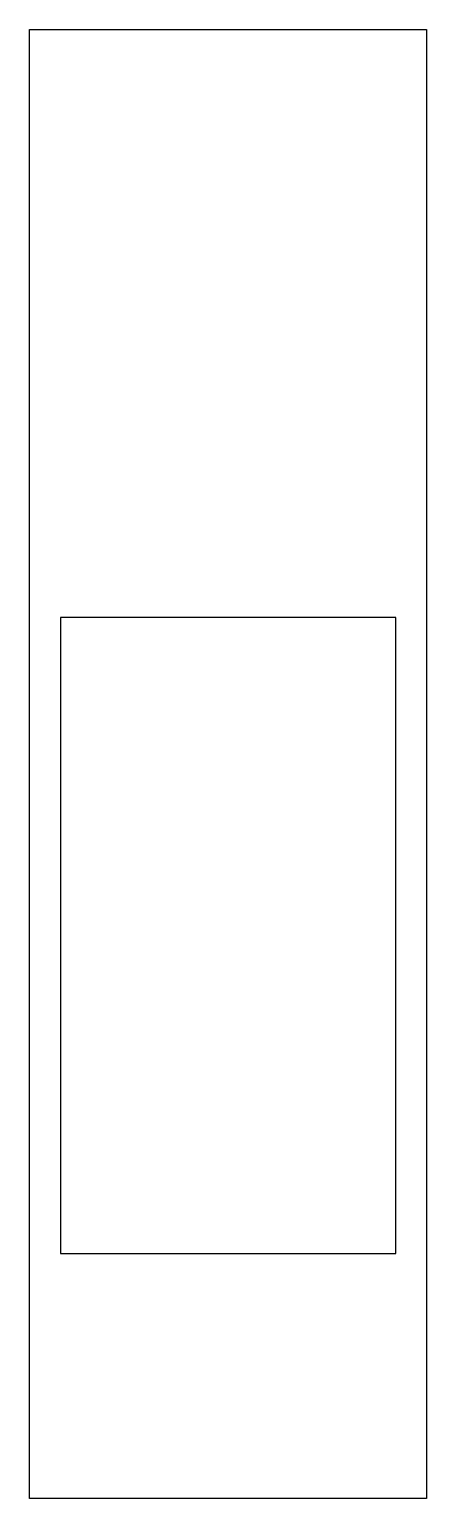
# Model space of a CAD drawing. Extents: x -7.4 to 7.4, y -24.1 to 30.5.
import ezdxf

# ---------------------------------------------------------------- set-up
doc = ezdxf.new("R2010")
doc.units = 0
doc.layers.get('0').update_dxf_attribs({"linetype": 'CONTINUOUS'})

msp = doc.modelspace()

# ---------------------------------------------------------------- linework, layer by layer
for points in [[(7.38, -24.146), (-7.4, -24.146), (-7.4, 30.531), (7.38, 30.531)], [(6.236, -15.019), (6.236, 8.645), (-6.242, 8.645), (-6.242, -15.019)]]:
    msp.add_lwpolyline(points, close=True)

doc.saveas('drawing.dxf')
